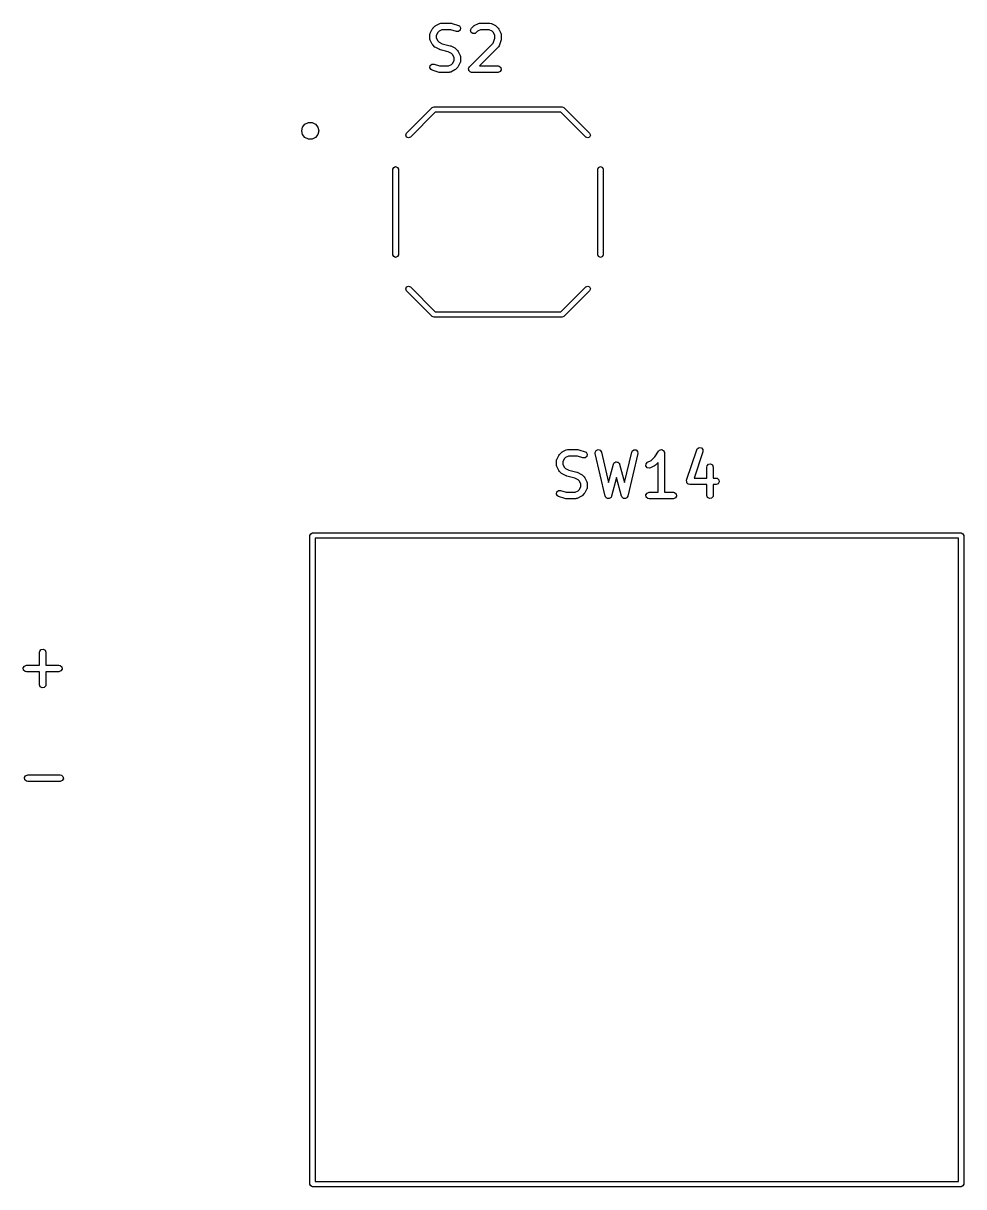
# Model space of a CAD drawing. Extents: x 80.7 to 172.7, y -123.4 to -33.9.
# Drawn here: x 132.51 to 154.55, y -120.87 to -93.61 of the extents above; entities that cross this region are included whole.
import ezdxf

# ---------------------------------------------------------------- set-up
doc = ezdxf.new("R2010")
doc.units = 0
doc.layers.add('BLACK', color=7, linetype='CONTINUOUS')

msp = doc.modelspace()

# ---------------------------------------------------------------- linework, layer by layer
at = {"layer": 'BLACK', "linetype": 'CONTINUOUS'}
for p, q in [((142.049, -93.8396), (142.097, -93.7443)), ((142.097, -93.7443), (142.11, -93.7263)), ((142.11, -93.7263), (142.111, -93.7248)), ((142.111, -93.7248), (142.158, -93.6772)), ((142.158, -93.6772), (142.177, -93.6643)), ((142.177, -93.6643), (142.178, -93.6632)), ((142.178, -93.6632), (142.273, -93.6155)), ((142.324, -93.7576), (142.256, -93.7919)), ((142.273, -93.6155), (142.298, -93.6081)), ((142.298, -93.6081), (142.302, -93.6092)), ((142.302, -93.6092), (142.307, -93.6076)), ((142.307, -93.6076), (142.545, -93.6076)), ((142.532, -93.7576), (142.324, -93.7576)), ((142.664, -93.8014), (142.532, -93.7576)), ((142.545, -93.6076), (142.567, -93.6115)), ((142.567, -93.6115), (142.568, -93.6115)), ((142.568, -93.6115), (142.711, -93.6591)), ((142.711, -93.6591), (142.734, -93.6715)), ((142.753, -93.7659), (142.715, -93.8)), ((142.734, -93.6715), (142.761, -93.7152)), ((142.761, -93.7152), (142.753, -93.7659)), ((142.994, -93.7713), (143.015, -93.7248)), ((143.007, -93.8209), (142.994, -93.7713)), ((143.015, -93.7248), (143.063, -93.6772)), ((143.063, -93.6772), (143.081, -93.6643)), ((143.081, -93.6643), (143.083, -93.6632)), ((143.083, -93.6632), (143.178, -93.6155)), ((143.229, -93.7576), (143.161, -93.7919)), ((143.178, -93.6155), (143.203, -93.6081)), ((143.203, -93.6081), (143.207, -93.6092)), ((143.207, -93.6092), (143.211, -93.6076)), ((143.211, -93.6076), (143.449, -93.6076)), ((143.432, -93.7576), (143.229, -93.7576)), ((143.5, -93.7919), (143.432, -93.7576)), ((143.449, -93.6076), (143.475, -93.6121)), ((143.475, -93.6121), (143.479, -93.615)), ((143.479, -93.615), (143.483, -93.6155)), ((143.483, -93.6155), (143.578, -93.6632)), ((143.578, -93.6632), (143.596, -93.6765)), ((143.596, -93.6765), (143.598, -93.6772)), ((143.598, -93.6772), (143.645, -93.7248)), ((143.645, -93.7248), (143.658, -93.7432)), ((143.658, -93.7432), (143.659, -93.7443)), ((143.659, -93.7443), (143.707, -93.8396)), ((142.041, -93.8731), (142.046, -93.8474)), ((142.041, -93.9683), (142.041, -93.8731)), ((142.043, -93.9725), (142.041, -93.9683)), ((142.042, -93.9769), (142.043, -93.9725)), ((142.049, -94.0019), (142.042, -93.9769)), ((142.046, -93.8474), (142.048, -93.844)), ((142.048, -93.844), (142.049, -93.8396)), ((142.097, -94.0971), (142.049, -94.0019)), ((142.225, -93.8223), (142.191, -93.8908)), ((142.191, -93.8908), (142.191, -93.9506)), ((142.191, -93.9506), (142.225, -94.0191)), ((142.256, -93.7919), (142.225, -93.8223)), ((142.225, -94.0191), (142.256, -94.0496)), ((142.256, -94.0496), (142.333, -94.088)), ((142.715, -93.8), (142.664, -93.8014)), ((143.049, -93.8503), (143.007, -93.8209)), ((143.1, -93.8458), (143.049, -93.8503)), ((143.122, -93.8309), (143.1, -93.8458)), ((143.161, -93.7919), (143.122, -93.8309)), ((143.531, -93.8223), (143.5, -93.7919)), ((143.527, -94.0707), (143.565, -93.9562)), ((143.565, -93.8908), (143.531, -93.8223)), ((143.565, -93.9562), (143.565, -93.8908)), ((143.711, -93.9921), (143.663, -94.1349)), ((143.707, -93.8396), (143.714, -93.8645)), ((143.715, -93.9683), (143.711, -93.9904)), ((143.711, -93.9904), (143.711, -93.9921)), ((143.714, -93.8645), (143.713, -93.8689)), ((143.713, -93.8689), (143.715, -93.8731)), ((143.715, -93.8731), (143.715, -93.9683)), ((142.098, -94.0982), (142.097, -94.0971)), ((142.111, -94.1166), (142.098, -94.0982)), ((142.158, -94.1642), (142.111, -94.1166)), ((142.16, -94.1649), (142.158, -94.1642)), ((142.178, -94.1783), (142.16, -94.1649)), ((142.273, -94.2259), (142.178, -94.1783)), ((142.277, -94.2263), (142.273, -94.2259)), ((142.288, -94.2316), (142.277, -94.2263)), ((142.471, -94.2772), (142.288, -94.2316)), ((142.333, -94.088), (142.515, -94.1337)), ((142.548, -94.3157), (142.471, -94.2772)), ((142.515, -94.1337), (142.527, -94.1389)), ((142.527, -94.1389), (142.531, -94.1393)), ((142.531, -94.1393), (142.626, -94.187)), ((142.578, -94.3461), (142.548, -94.3157)), ((142.626, -94.187), (142.644, -94.2003)), ((142.644, -94.2003), (142.645, -94.201)), ((142.645, -94.201), (142.693, -94.2486)), ((142.693, -94.2486), (142.706, -94.267)), ((142.706, -94.267), (142.707, -94.2681)), ((142.707, -94.2681), (142.755, -94.3634)), ((142.968, -94.6296), (143.527, -94.0707)), ((143.645, -94.1642), (143.202, -94.6076)), ((143.647, -94.1602), (143.645, -94.1642)), ((143.651, -94.1578), (143.647, -94.1602)), ((143.663, -94.1349), (143.651, -94.1578)), ((142.043, -94.65), (142.05, -94.5993)), ((142.05, -94.5993), (142.089, -94.5652)), ((142.089, -94.5652), (142.14, -94.5638)), ((142.14, -94.5638), (142.271, -94.6076)), ((142.479, -94.6076), (142.548, -94.5734)), ((142.548, -94.5734), (142.578, -94.543)), ((142.613, -94.4146), (142.578, -94.3461)), ((142.578, -94.543), (142.613, -94.4744)), ((142.613, -94.4744), (142.613, -94.4146)), ((142.755, -94.5257), (142.707, -94.6209)), ((142.755, -94.3634), (142.762, -94.3883)), ((142.758, -94.5178), (142.755, -94.5212)), ((142.755, -94.5212), (142.755, -94.5257)), ((142.763, -94.4921), (142.758, -94.5178)), ((142.762, -94.3883), (142.761, -94.3927)), ((142.761, -94.3927), (142.763, -94.3969)), ((142.763, -94.3969), (142.763, -94.4921)), ((142.069, -94.6937), (142.043, -94.65)), ((142.092, -94.7062), (142.069, -94.6937)), ((142.235, -94.7538), (142.092, -94.7062)), ((142.237, -94.7537), (142.235, -94.7538)), ((142.259, -94.7576), (142.237, -94.7537)), ((142.497, -94.7576), (142.259, -94.7576)), ((142.271, -94.6076), (142.479, -94.6076)), ((142.501, -94.7561), (142.497, -94.7576)), ((142.506, -94.7571), (142.501, -94.7561)), ((142.531, -94.7497), (142.506, -94.7571)), ((142.626, -94.7021), (142.531, -94.7497)), ((142.627, -94.7009), (142.626, -94.7021)), ((142.645, -94.688), (142.627, -94.7009)), ((142.693, -94.6404), (142.645, -94.688)), ((142.694, -94.6389), (142.693, -94.6404)), ((142.707, -94.6209), (142.694, -94.6389)), ((142.946, -94.6761), (142.948, -94.673)), ((142.952, -94.6979), (142.946, -94.6761)), ((142.947, -94.6696), (142.958, -94.65)), ((142.948, -94.673), (142.947, -94.6696)), ((142.956, -94.7201), (142.952, -94.6979)), ((142.959, -94.7223), (142.956, -94.7201)), ((142.958, -94.65), (142.968, -94.6296)), ((142.959, -94.7256), (142.959, -94.7223)), ((142.978, -94.7386), (142.959, -94.7256)), ((142.995, -94.7531), (142.978, -94.7386)), ((143, -94.7539), (142.995, -94.7531)), ((143.001, -94.7551), (143, -94.7539)), ((143.005, -94.7548), (143.001, -94.7551)), ((143.021, -94.7576), (143.005, -94.7548)), ((143.64, -94.7576), (143.021, -94.7576)), ((143.202, -94.6076), (143.64, -94.6076)), ((143.64, -94.6076), (143.666, -94.6121)), ((143.688, -94.7401), (143.64, -94.7576)), ((143.666, -94.6121), (143.705, -94.6451)), ((143.714, -94.6956), (143.688, -94.7401)), ((143.705, -94.6451), (143.714, -94.6956)), ((141.495, -96.1851), (142.095, -95.5851)), ((142.095, -95.5851), (142.14, -95.5665)), ((142.14, -95.5665), (145.14, -95.5665)), ((145.14, -95.5665), (145.185, -95.5851)), ((145.185, -95.5851), (145.785, -96.1851)), ((139.115, -95.9736), (139.195, -95.935)), ((139.195, -95.935), (139.285, -95.935)), ((139.285, -95.935), (139.365, -95.9736)), ((142.166, -95.6935), (141.585, -96.2749)), ((145.114, -95.6935), (142.166, -95.6935)), ((145.695, -96.2749), (145.114, -95.6935)), ((139.04, -96.13), (139.06, -96.0432)), ((139.06, -96.2168), (139.04, -96.13)), ((139.06, -96.0432), (139.115, -95.9736)), ((139.115, -96.2864), (139.06, -96.2168)), ((139.365, -95.9736), (139.42, -96.0432)), ((139.42, -96.2168), (139.365, -96.2864)), ((139.42, -96.0432), (139.44, -96.13)), ((139.44, -96.13), (139.42, -96.2168)), ((141.476, -96.23), (141.495, -96.1851)), ((141.495, -96.2749), (141.476, -96.23)), ((145.785, -96.1851), (145.803, -96.23)), ((145.803, -96.23), (145.785, -96.2749)), ((139.195, -96.325), (139.115, -96.2864)), ((139.285, -96.325), (139.195, -96.325)), ((139.365, -96.2864), (139.285, -96.325)), ((141.54, -96.2935), (141.495, -96.2749)), ((141.585, -96.2749), (141.54, -96.2935)), ((145.74, -96.2935), (145.695, -96.2749)), ((145.785, -96.2749), (145.74, -96.2935)), ((141.177, -97.03), (141.195, -96.9851)), ((141.177, -99.03), (141.177, -97.03)), ((141.195, -96.9851), (141.24, -96.9665)), ((141.24, -96.9665), (141.285, -96.9851)), ((141.285, -96.9851), (141.303, -97.03)), ((141.303, -97.03), (141.303, -99.03)), ((145.976, -97.03), (145.995, -96.9851)), ((145.976, -99.03), (145.976, -97.03)), ((145.995, -96.9851), (146.04, -96.9665)), ((146.04, -96.9665), (146.085, -96.9851)), ((146.085, -96.9851), (146.103, -97.03)), ((146.103, -97.03), (146.103, -99.03)), ((141.195, -99.0749), (141.177, -99.03)), ((141.24, -99.0935), (141.195, -99.0749)), ((141.285, -99.0749), (141.24, -99.0935)), ((141.303, -99.03), (141.285, -99.0749)), ((145.995, -99.0749), (145.976, -99.03)), ((146.04, -99.0935), (145.995, -99.0749)), ((146.085, -99.0749), (146.04, -99.0935)), ((146.103, -99.03), (146.085, -99.0749)), ((141.495, -99.7851), (141.54, -99.7665)), ((141.54, -99.7665), (141.585, -99.7851)), ((145.695, -99.7851), (145.74, -99.7665)), ((145.74, -99.7665), (145.785, -99.7851)), ((141.476, -99.83), (141.495, -99.7851)), ((141.495, -99.8749), (141.476, -99.83)), ((142.095, -100.475), (141.495, -99.8749)), ((141.585, -99.7851), (142.166, -100.367)), ((145.114, -100.367), (145.695, -99.7851)), ((145.785, -99.8749), (145.185, -100.475)), ((145.785, -99.7851), (145.803, -99.83)), ((145.803, -99.83), (145.785, -99.8749)), ((142.14, -100.493), (142.095, -100.475)), ((145.14, -100.493), (142.14, -100.493)), ((142.166, -100.367), (145.114, -100.367)), ((145.185, -100.475), (145.14, -100.493)), ((148.297, -103.601), (148.309, -103.578)), ((148.309, -103.578), (148.353, -103.552)), ((148.353, -103.552), (148.404, -103.559)), ((148.404, -103.559), (148.438, -103.597)), ((148.438, -103.597), (148.439, -103.649)), ((145.007, -103.863), (145.012, -103.837)), ((145.007, -103.958), (145.007, -103.863)), ((145.012, -103.837), (145.015, -103.834)), ((145.015, -103.83), (145.063, -103.734)), ((145.015, -103.834), (145.015, -103.83)), ((145.063, -103.734), (145.076, -103.716)), ((145.076, -103.716), (145.077, -103.715)), ((145.077, -103.715), (145.125, -103.667)), ((145.125, -103.667), (145.143, -103.654)), ((145.143, -103.654), (145.144, -103.653)), ((145.144, -103.653), (145.239, -103.606)), ((145.192, -103.812), (145.157, -103.881)), ((145.222, -103.782), (145.192, -103.812)), ((145.291, -103.748), (145.222, -103.782)), ((145.239, -103.606), (145.264, -103.598)), ((145.264, -103.598), (145.269, -103.599)), ((145.269, -103.599), (145.273, -103.598)), ((145.273, -103.598), (145.511, -103.598)), ((145.499, -103.748), (145.291, -103.748)), ((145.63, -103.791), (145.499, -103.748)), ((145.511, -103.598), (145.533, -103.602)), ((145.533, -103.602), (145.535, -103.601)), ((145.535, -103.601), (145.678, -103.649)), ((145.681, -103.79), (145.63, -103.791)), ((145.678, -103.649), (145.701, -103.661)), ((145.72, -103.756), (145.681, -103.79)), ((145.701, -103.661), (145.727, -103.705)), ((145.727, -103.705), (145.72, -103.756)), ((145.913, -103.664), (145.936, -103.618)), ((145.914, -103.69), (145.913, -103.664)), ((146.152, -104.69), (145.914, -103.69)), ((145.936, -103.618), (145.983, -103.598)), ((145.983, -103.598), (146.032, -103.612)), ((146.032, -103.612), (146.06, -103.655)), ((146.06, -103.655), (146.229, -104.366)), ((146.602, -104.366), (146.771, -103.655)), ((146.917, -103.69), (146.679, -104.69)), ((146.771, -103.655), (146.782, -103.631)), ((146.782, -103.631), (146.823, -103.601)), ((146.823, -103.601), (146.874, -103.604)), ((146.874, -103.604), (146.911, -103.639)), ((146.911, -103.639), (146.917, -103.69)), ((147.144, -103.891), (147.229, -103.849)), ((147.229, -103.849), (147.31, -103.768)), ((147.31, -103.768), (147.401, -103.631)), ((147.401, -103.631), (147.419, -103.612)), ((147.419, -103.612), (147.423, -103.611)), ((147.423, -103.611), (147.426, -103.608)), ((147.426, -103.608), (147.447, -103.604)), ((147.447, -103.604), (147.468, -103.598)), ((147.468, -103.598), (147.472, -103.6)), ((147.472, -103.6), (147.476, -103.599)), ((147.476, -103.599), (147.495, -103.61)), ((147.495, -103.61), (147.515, -103.618)), ((147.515, -103.618), (147.517, -103.622)), ((147.517, -103.622), (147.521, -103.624)), ((147.521, -103.624), (147.528, -103.645)), ((147.528, -103.645), (147.538, -103.664)), ((147.538, -103.664), (147.537, -103.669)), ((147.537, -103.669), (147.538, -103.673)), ((147.538, -103.673), (147.538, -104.598)), ((148.059, -104.316), (148.297, -103.601)), ((148.439, -103.649), (148.234, -104.264)), ((145.009, -103.963), (145.007, -103.958)), ((145.008, -103.967), (145.009, -103.963)), ((145.015, -103.992), (145.008, -103.967)), ((145.063, -104.087), (145.015, -103.992)), ((145.064, -104.088), (145.063, -104.087)), ((145.077, -104.107), (145.064, -104.088)), ((145.125, -104.154), (145.077, -104.107)), ((145.157, -103.881), (145.157, -103.941)), ((145.157, -103.941), (145.192, -104.009)), ((145.192, -104.009), (145.222, -104.04)), ((145.222, -104.04), (145.299, -104.078)), ((145.299, -104.078), (145.482, -104.124)), ((145.482, -104.124), (145.493, -104.129)), ((145.493, -104.129), (145.497, -104.129)), ((145.497, -104.129), (145.592, -104.177)), ((146.229, -104.366), (146.343, -103.939)), ((146.343, -103.939), (146.354, -103.915)), ((146.354, -103.915), (146.36, -103.911)), ((146.36, -103.911), (146.363, -103.905)), ((146.363, -103.905), (146.38, -103.897)), ((146.38, -103.897), (146.396, -103.886)), ((146.396, -103.886), (146.403, -103.886)), ((146.403, -103.886), (146.409, -103.884)), ((146.409, -103.884), (146.428, -103.889)), ((146.428, -103.889), (146.447, -103.89)), ((146.447, -103.89), (146.452, -103.895)), ((146.452, -103.895), (146.459, -103.897)), ((146.459, -103.897), (146.47, -103.913)), ((146.47, -103.913), (146.484, -103.927)), ((146.484, -103.927), (146.484, -103.933)), ((146.484, -103.933), (146.488, -103.939)), ((146.488, -103.939), (146.602, -104.366)), ((147.106, -103.98), (147.109, -103.929)), ((147.136, -104.021), (147.106, -103.98)), ((147.109, -103.929), (147.144, -103.891)), ((147.186, -104.033), (147.136, -104.021)), ((147.211, -104.025), (147.186, -104.033)), ((147.306, -103.978), (147.211, -104.025)), ((147.308, -103.977), (147.306, -103.978)), ((147.326, -103.964), (147.308, -103.977)), ((147.388, -103.901), (147.326, -103.964)), ((147.388, -104.598), (147.388, -103.901)), ((148.531, -104.006), (148.536, -103.98)), ((148.531, -104.264), (148.531, -104.006)), ((148.536, -103.98), (148.569, -103.941)), ((148.569, -103.941), (148.619, -103.932)), ((148.619, -103.932), (148.664, -103.958)), ((148.664, -103.958), (148.681, -104.006)), ((148.681, -104.006), (148.681, -104.264)), ((145.126, -104.155), (145.125, -104.154)), ((145.144, -104.168), (145.126, -104.155)), ((145.239, -104.216), (145.144, -104.168)), ((145.243, -104.216), (145.239, -104.216)), ((145.255, -104.222), (145.243, -104.216)), ((145.437, -104.267), (145.255, -104.222)), ((145.514, -104.306), (145.437, -104.267)), ((145.545, -104.336), (145.514, -104.306)), ((145.579, -104.405), (145.545, -104.336)), ((145.579, -104.464), (145.579, -104.405)), ((145.592, -104.177), (145.61, -104.19)), ((145.61, -104.19), (145.612, -104.191)), ((145.612, -104.191), (145.659, -104.239)), ((145.659, -104.239), (145.672, -104.257)), ((145.672, -104.257), (145.673, -104.258)), ((145.673, -104.258), (145.721, -104.353)), ((145.721, -104.353), (145.728, -104.378)), ((145.728, -104.378), (145.727, -104.383)), ((145.727, -104.383), (145.729, -104.387)), ((145.729, -104.387), (145.729, -104.482)), ((146.416, -104.249), (146.298, -104.692)), ((146.534, -104.692), (146.416, -104.249)), ((148.056, -104.326), (148.059, -104.321)), ((148.06, -104.346), (148.056, -104.326)), ((148.059, -104.321), (148.059, -104.316)), ((148.06, -104.367), (148.06, -104.346)), ((148.064, -104.371), (148.06, -104.367)), ((148.065, -104.377), (148.064, -104.371)), ((148.081, -104.39), (148.065, -104.377)), ((148.094, -104.405), (148.081, -104.39)), ((148.1, -104.406), (148.094, -104.405)), ((148.104, -104.41), (148.1, -104.406)), ((148.13, -104.414), (148.104, -104.41)), ((148.531, -104.414), (148.13, -104.414)), ((148.234, -104.264), (148.531, -104.264)), ((148.531, -104.673), (148.531, -104.414)), ((148.681, -104.264), (148.749, -104.264)), ((148.749, -104.414), (148.681, -104.414)), ((148.681, -104.414), (148.681, -104.673)), ((148.749, -104.264), (148.775, -104.269)), ((148.797, -104.397), (148.749, -104.414)), ((148.775, -104.269), (148.814, -104.302)), ((148.823, -104.352), (148.797, -104.397)), ((148.814, -104.302), (148.823, -104.352)), ((145.009, -104.64), (145.017, -104.589)), ((145.036, -104.684), (145.009, -104.64)), ((145.017, -104.589), (145.055, -104.555)), ((145.059, -104.696), (145.036, -104.684)), ((145.055, -104.555), (145.106, -104.554)), ((145.106, -104.554), (145.238, -104.598)), ((145.238, -104.598), (145.446, -104.598)), ((145.446, -104.598), (145.514, -104.563)), ((145.514, -104.563), (145.545, -104.533)), ((145.545, -104.533), (145.579, -104.464)), ((145.612, -104.678), (145.593, -104.691)), ((145.659, -104.63), (145.612, -104.678)), ((145.66, -104.629), (145.659, -104.63)), ((145.673, -104.611), (145.66, -104.629)), ((145.721, -104.516), (145.673, -104.611)), ((145.724, -104.508), (145.721, -104.511)), ((145.721, -104.511), (145.721, -104.516)), ((145.729, -104.482), (145.724, -104.508)), ((147.104, -104.66), (147.13, -104.615)), ((147.113, -104.71), (147.104, -104.66)), ((147.13, -104.615), (147.178, -104.598)), ((147.178, -104.598), (147.388, -104.598)), ((147.538, -104.598), (147.749, -104.598)), ((147.749, -104.598), (147.775, -104.602)), ((147.775, -104.602), (147.814, -104.635)), ((147.823, -104.686), (147.797, -104.73)), ((147.814, -104.635), (147.823, -104.686)), ((148.549, -104.721), (148.531, -104.673)), ((148.681, -104.673), (148.677, -104.698)), ((145.202, -104.744), (145.059, -104.696)), ((145.203, -104.744), (145.202, -104.744)), ((145.225, -104.748), (145.203, -104.744)), ((145.463, -104.748), (145.225, -104.748)), ((145.468, -104.746), (145.463, -104.748)), ((145.472, -104.747), (145.468, -104.746)), ((145.497, -104.74), (145.472, -104.747)), ((145.592, -104.692), (145.497, -104.74)), ((145.593, -104.691), (145.592, -104.692)), ((146.157, -104.697), (146.152, -104.69)), ((146.157, -104.704), (146.157, -104.697)), ((146.17, -104.717), (146.157, -104.704)), ((146.181, -104.733), (146.17, -104.717)), ((146.188, -104.735), (146.181, -104.733)), ((146.194, -104.741), (146.188, -104.735)), ((146.212, -104.742), (146.194, -104.741)), ((146.23, -104.747), (146.212, -104.742)), ((146.237, -104.744), (146.23, -104.747)), ((146.245, -104.745), (146.237, -104.744)), ((146.26, -104.734), (146.245, -104.745)), ((146.277, -104.727), (146.26, -104.734)), ((146.28, -104.72), (146.277, -104.727)), ((146.287, -104.716), (146.28, -104.72)), ((146.298, -104.692), (146.287, -104.716)), ((146.538, -104.698), (146.534, -104.692)), ((146.539, -104.706), (146.538, -104.698)), ((146.553, -104.719), (146.539, -104.706)), ((146.563, -104.734), (146.553, -104.719)), ((146.571, -104.736), (146.563, -104.734)), ((146.577, -104.741), (146.571, -104.736)), ((146.595, -104.743), (146.577, -104.741)), ((146.613, -104.747), (146.595, -104.743)), ((146.62, -104.744), (146.613, -104.747)), ((146.628, -104.744), (146.62, -104.744)), ((146.643, -104.733), (146.628, -104.744)), ((146.659, -104.726), (146.643, -104.733)), ((146.663, -104.719), (146.659, -104.726)), ((146.669, -104.714), (146.663, -104.719)), ((146.679, -104.69), (146.669, -104.714)), ((147.152, -104.743), (147.113, -104.71)), ((147.178, -104.748), (147.152, -104.743)), ((147.749, -104.748), (147.178, -104.748)), ((147.797, -104.73), (147.749, -104.748)), ((148.593, -104.746), (148.549, -104.721)), ((148.644, -104.738), (148.593, -104.746)), ((148.677, -104.698), (148.644, -104.738)), ((139.232, -105.61), (139.25, -105.568)), ((139.232, -120.81), (139.232, -105.61)), ((139.25, -105.568), (139.292, -105.55)), ((139.292, -105.55), (154.492, -105.55)), ((139.352, -105.67), (139.352, -120.75)), ((154.432, -105.67), (139.352, -105.67)), ((154.432, -120.75), (154.432, -105.67)), ((154.492, -105.55), (154.534, -105.568)), ((154.534, -105.568), (154.552, -105.61)), ((154.552, -105.61), (154.552, -120.81)), ((132.894, -108.346), (132.899, -108.32)), ((132.894, -108.652), (132.894, -108.346)), ((132.899, -108.32), (132.932, -108.281)), ((132.932, -108.281), (132.982, -108.272)), ((132.982, -108.272), (133.026, -108.298)), ((133.026, -108.298), (133.044, -108.346)), ((133.044, -108.346), (133.044, -108.652)), ((132.514, -108.714), (132.54, -108.669)), ((132.523, -108.764), (132.514, -108.714)), ((132.562, -108.797), (132.523, -108.764)), ((132.54, -108.669), (132.588, -108.652)), ((132.588, -108.652), (132.894, -108.652)), ((133.044, -108.652), (133.35, -108.652)), ((133.35, -108.652), (133.376, -108.656)), ((133.376, -108.656), (133.415, -108.689)), ((133.424, -108.74), (133.398, -108.784)), ((133.415, -108.689), (133.424, -108.74)), ((132.588, -108.802), (132.562, -108.797)), ((132.894, -108.802), (132.588, -108.802)), ((132.894, -109.108), (132.894, -108.802)), ((133.35, -108.802), (133.044, -108.802)), ((133.044, -108.802), (133.044, -109.108)), ((133.398, -108.784), (133.35, -108.802)), ((132.912, -109.156), (132.894, -109.108)), ((132.956, -109.181), (132.912, -109.156)), ((133.007, -109.173), (132.956, -109.181)), ((133.04, -109.133), (133.007, -109.173)), ((133.044, -109.108), (133.04, -109.133)), ((132.57, -111.239), (132.618, -111.222)), ((132.618, -111.222), (133.38, -111.222)), ((133.38, -111.222), (133.406, -111.226)), ((133.406, -111.226), (133.445, -111.259)), ((132.544, -111.284), (132.57, -111.239)), ((132.553, -111.334), (132.544, -111.284)), ((132.592, -111.367), (132.553, -111.334)), ((132.618, -111.372), (132.592, -111.367)), ((133.38, -111.372), (132.618, -111.372)), ((133.428, -111.354), (133.38, -111.372)), ((133.454, -111.31), (133.428, -111.354)), ((133.445, -111.259), (133.454, -111.31)), ((139.352, -120.75), (154.432, -120.75)), ((139.25, -120.852), (139.232, -120.81)), ((139.292, -120.87), (139.25, -120.852)), ((154.492, -120.87), (139.292, -120.87)), ((154.534, -120.852), (154.492, -120.87)), ((154.552, -120.81), (154.534, -120.852))]:
    msp.add_line(p, q, dxfattribs=at)

doc.saveas('drawing.dxf')
